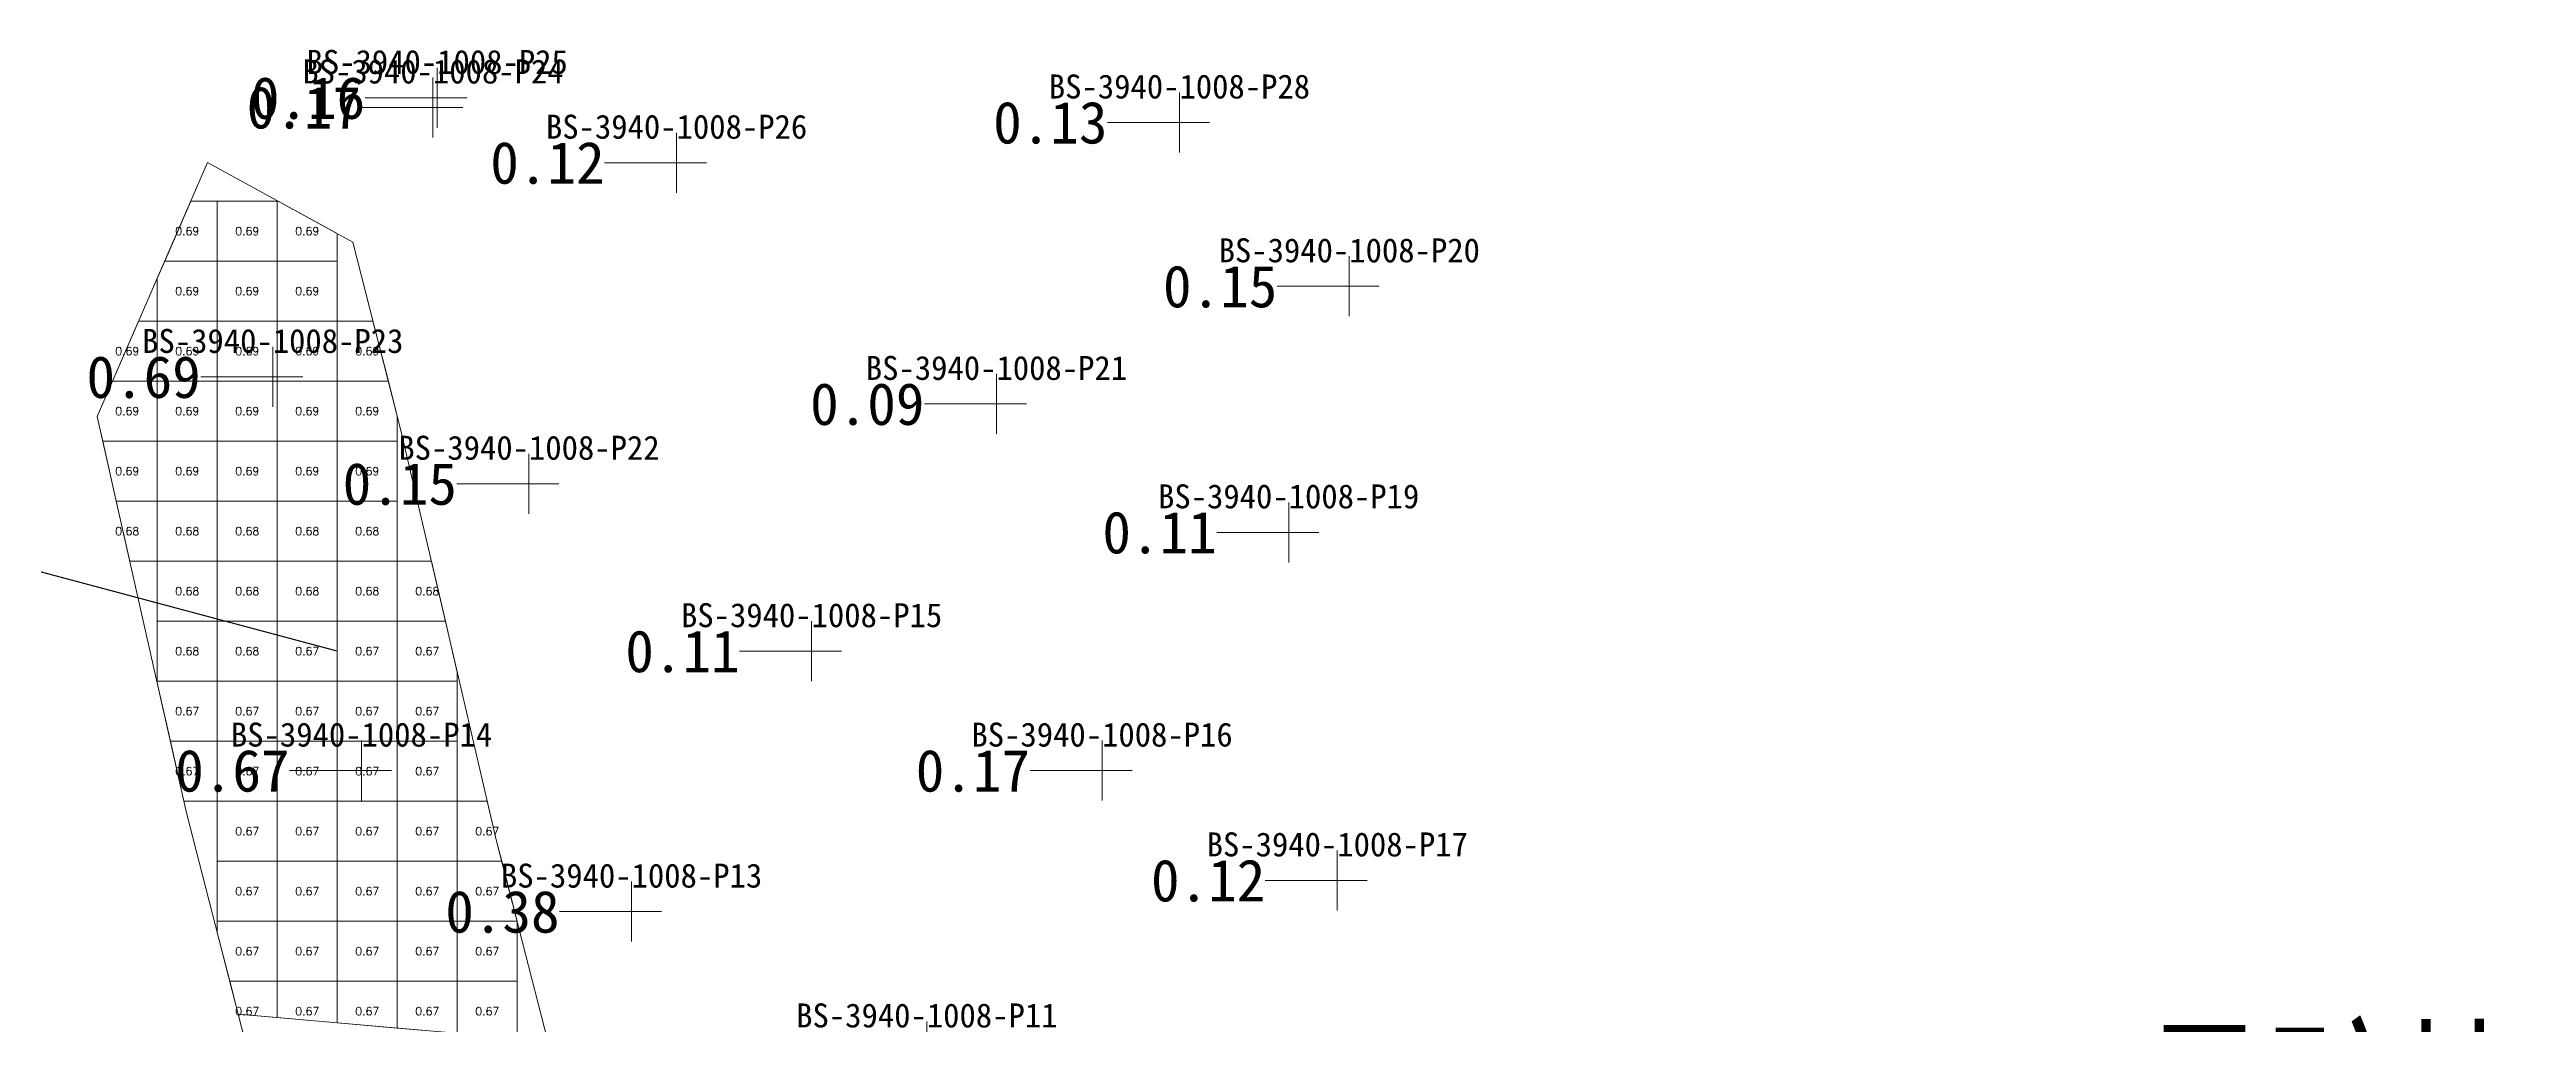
# Model space of a CAD drawing. Header units: inches. Extents: x 470065.1 to 470131.8, y 4349724.3 to 4349807.6.
# Drawn here: x 470090.51 to 470131.75, y 4349756.27 to 4349772.5 of the extents above; entities that cross this region are included whole.
import ezdxf
from ezdxf.enums import TextEntityAlignment as Align

# ---------------------------------------------------------------- set-up
doc = ezdxf.new("R2010")
doc.units = ezdxf.units.IN
doc.header["$MEASUREMENT"] = 0
for name, color, linetype, lineweight in [('0.500-1.000', 7, 'Continuous', 0), ('点', 7, 'Continuous', 0), ('爆区方格网', 7, 'Continuous', 0), ('线条', 7, 'Continuous', 0), ('钻孔', 7, 'Continuous', 0)]:
    doc.layers.add(name, color=color, linetype=linetype, lineweight=lineweight)
doc.styles.add('3dmine_textStyle_1', font='txt.shx', dxfattribs={"height": 1, "bigfont": 'gbcbig.shx'})
doc.styles.add('3dmine_textStyle_2', font='simsunb.ttf', dxfattribs={"height": 1})
doc.styles.add('Standard_Shx', font='txt.shx', dxfattribs={"bigfont": 'gbcbig.shx'})

msp = doc.modelspace()

# ---------------------------------------------------------------- hatches: boundary and pattern name
at = {"layer": '钻孔', "linetype": 'Continuous', "lineweight": 0, "true_color": 0x808080, "extrusion": (0, 1, 0)}
for points in [[(-470097.9, 3930.11), (-470096.9, 3930.11), (-470096.9, 3941.11), (-470097.9, 3941.11)], [(-470097.97, 3929.98), (-470096.97, 3929.98), (-470096.97, 3940.98), (-470097.97, 3940.98)], [(-470110.34, 3929.51), (-470109.34, 3929.51), (-470109.34, 3940.51), (-470110.34, 3940.51)], [(-470101.96, 3930.16), (-470100.96, 3930.16), (-470100.96, 3941.16), (-470101.96, 3941.16)], [(-470113.17, 3929.61), (-470112.17, 3929.61), (-470112.17, 3940.61), (-470113.17, 3940.61)], [(-470107.29, 3930.09), (-470106.29, 3930.09), (-470106.29, 3941.09), (-470107.29, 3941.09)], [(-470099.5, 3930.43), (-470098.5, 3930.43), (-470098.5, 3941.43), (-470099.5, 3941.43)], [(-470112.16, 3929.86), (-470111.16, 3929.86), (-470111.16, 3940.86), (-470112.16, 3940.86)], [(-470104.21, 3930.42), (-470103.21, 3930.42), (-470103.21, 3941.42), (-470104.21, 3941.42)], [(-470109.05, 3930.09), (-470108.05, 3930.09), (-470108.05, 3941.09), (-470109.05, 3941.09)], [(-470112.97, 3930.12), (-470111.97, 3930.12), (-470111.97, 3941.12), (-470112.97, 3941.12)], [(-470101.21, 3929.62), (-470100.21, 3929.62), (-470100.21, 3941.62), (-470101.21, 3941.62)]]:
    msp.add_hatch(color=8, dxfattribs=at).paths.add_polyline_path(points, flags=0)
at = {"layer": '钻孔', "linetype": 'Continuous', "lineweight": 0, "true_color": 0x00ffff, "extrusion": (0, 1, 0)}
for points in [[(-470095.23, 3930.39), (-470094.23, 3930.39), (-470094.23, 3941.39), (-470095.23, 3941.39)], [(-470096.71, 3930.27), (-470095.71, 3930.27), (-470095.71, 3941.27), (-470096.71, 3941.27)]]:
    msp.add_hatch(color=4, dxfattribs=at).paths.add_polyline_path(points, flags=0)

# ---------------------------------------------------------------- linework, layer by layer
msp.add_line((470095.305, 4349762.471, 3941.39), (470076.344, 4349767.52))
at = {"color": 5, "linetype": 'Continuous', "lineweight": 0, "true_color": 0x0000ff, "elevation": 3941.515}
msp.add_lwpolyline([(470093.654, 4349756.421), (470098.815, 4349755.97), (470099.705, 4349752.305), (470101.63, 4349745.235), (470102.515, 4349741.945), (470102.735, 4349738.085), (470103.82, 4349735.13), (470105.235, 4349733.925), (470108.123, 4349734.769), (470109.017, 4349732.399), (470110.297, 4349730.141), (470107.348, 4349729.836), (470106.935, 4349726.912), (470106.186, 4349724.253), (470103.601, 4349726.527), (470101.017, 4349728.802), (470100.45, 4349733.025), (470098.348, 4349738.752), (470096.542, 4349745.464), (470094.521, 4349753.036), (470093.654, 4349756.421), (470093.654, 4349756.421)], dxfattribs=at)
at = {"layer": '0.500-1.000', "color": 4, "linetype": 'Continuous', "lineweight": 0, "true_color": 0x00ffff}
msp.add_lwpolyline([(470095.565, 4349769.285), (470096.365, 4349766.15), (470096.824, 4349764.178), (470097.163, 4349762.728), (470097.96, 4349759.305), (470098.815, 4349755.97), (470093.654, 4349756.421), (470092.793, 4349759.778), (470092.044, 4349763.1), (470091.304, 4349766.38), (470093.145, 4349770.615), (470095.565, 4349769.285)], dxfattribs=at)
at = {"layer": '点', "color": 138, "linetype": 'Continuous', "lineweight": 0, "true_color": 0x004c4c}
for points, elevation in [([(470096.97, 4349771.19), (470096.97, 4349772.19)], 3940.98), ([(470096.9, 4349771.03), (470096.9, 4349772.03)], 3941.11), ([(470109.34, 4349770.78), (470109.34, 4349771.78)], 3940.51), ([(470097.4, 4349771.53), (470096.4, 4349771.53)], 3941.11), ([(470097.47, 4349771.69), (470096.47, 4349771.69)], 3940.98), ([(470100.96, 4349770.11), (470100.96, 4349771.11)], 3941.16), ([(470109.84, 4349771.28), (470108.84, 4349771.28)], 3940.51), ([(470101.46, 4349770.61), (470100.46, 4349770.61)], 3941.16), ([(470112.17, 4349768.05), (470112.17, 4349769.05)], 3940.61), ([(470112.67, 4349768.55), (470111.67, 4349768.55)], 3940.61), ([(470094.23, 4349766.54), (470094.23, 4349767.54)], 3941.39), ([(470094.73, 4349767.04), (470093.73, 4349767.04)], 3941.39), ([(470106.29, 4349766.09), (470106.29, 4349767.09)], 3941.09), ([(470106.79, 4349766.59), (470105.79, 4349766.59)], 3941.09), ([(470098.5, 4349764.76), (470098.5, 4349765.76)], 3941.43), ([(470099, 4349765.26), (470098, 4349765.26)], 3941.43), ([(470111.16, 4349763.95), (470111.16, 4349764.95)], 3940.86), ([(470111.66, 4349764.45), (470110.66, 4349764.45)], 3940.86), ([(470103.21, 4349761.97), (470103.21, 4349762.97)], 3941.42), ([(470103.71, 4349762.47), (470102.71, 4349762.47)], 3941.42), ([(470095.71, 4349759.98), (470095.71, 4349760.98)], 3941.27), ([(470108.05, 4349759.98), (470108.05, 4349760.98)], 3941.09), ([(470096.21, 4349760.48), (470095.21, 4349760.48)], 3941.27), ([(470108.55, 4349760.48), (470107.55, 4349760.48)], 3941.09), ([(470111.97, 4349758.15), (470111.97, 4349759.15)], 3941.12), ([(470100.21, 4349757.63), (470100.21, 4349758.63)], 3941.62), ([(470112.47, 4349758.65), (470111.47, 4349758.65)], 3941.12), ([(470100.71, 4349758.13), (470099.71, 4349758.13)], 3941.62), ([(470105.13, 4349755.3), (470105.13, 4349756.3)], 3941.39)]:
    msp.add_lwpolyline(points, dxfattribs=dict(at, elevation=elevation))
at = {"layer": '爆区方格网', "color": 4, "linetype": 'Continuous', "lineweight": 0, "true_color": 0x00ffff, "elevation": 3941.39}
for points in [[(470093.305, 4349768.971), (470092.43, 4349768.971), (470092.865, 4349769.971), (470093.305, 4349769.971), (470093.305, 4349768.971)], [(470094.305, 4349768.971), (470093.305, 4349768.971), (470093.305, 4349769.971), (470094.305, 4349769.971), (470094.305, 4349768.971)], [(470095.305, 4349769.428), (470095.305, 4349768.971), (470094.305, 4349768.971), (470094.305, 4349769.971), (470094.318, 4349769.971), (470095.305, 4349769.428)], [(470093.305, 4349767.971), (470092.305, 4349767.971), (470092.305, 4349768.682), (470092.43, 4349768.971), (470093.305, 4349768.971), (470093.305, 4349767.971)], [(470094.305, 4349767.971), (470093.305, 4349767.971), (470093.305, 4349768.971), (470094.305, 4349768.971), (470094.305, 4349767.971)], [(470095.305, 4349767.971), (470094.305, 4349767.971), (470094.305, 4349768.971), (470095.305, 4349768.971), (470095.305, 4349767.971)], [(470092.305, 4349766.971), (470091.56, 4349766.971), (470091.995, 4349767.971), (470092.305, 4349767.971), (470092.305, 4349766.971)], [(470093.305, 4349766.971), (470092.305, 4349766.971), (470092.305, 4349767.971), (470093.305, 4349767.971), (470093.305, 4349766.971)], [(470094.305, 4349766.971), (470093.305, 4349766.971), (470093.305, 4349767.971), (470094.305, 4349767.971), (470094.305, 4349766.971)], [(470095.305, 4349766.971), (470094.305, 4349766.971), (470094.305, 4349767.971), (470095.305, 4349767.971), (470095.305, 4349766.971)], [(470096.156, 4349766.971), (470095.305, 4349766.971), (470095.305, 4349767.971), (470095.9, 4349767.971), (470096.156, 4349766.971)], [(470092.305, 4349765.971), (470091.396, 4349765.971), (470091.305, 4349766.375), (470091.305, 4349766.382), (470091.56, 4349766.971), (470092.305, 4349766.971), (470092.305, 4349765.971)], [(470093.305, 4349765.971), (470092.305, 4349765.971), (470092.305, 4349766.971), (470093.305, 4349766.971), (470093.305, 4349765.971)], [(470094.305, 4349765.971), (470093.305, 4349765.971), (470093.305, 4349766.971), (470094.305, 4349766.971), (470094.305, 4349765.971)], [(470095.305, 4349765.971), (470094.305, 4349765.971), (470094.305, 4349766.971), (470095.305, 4349766.971), (470095.305, 4349765.971)], [(470096.305, 4349766.387), (470096.305, 4349765.971), (470095.305, 4349765.971), (470095.305, 4349766.971), (470096.156, 4349766.971), (470096.305, 4349766.387)], [(470092.305, 4349764.971), (470091.621, 4349764.971), (470091.396, 4349765.971), (470092.305, 4349765.971), (470092.305, 4349764.971)], [(470093.305, 4349764.971), (470092.305, 4349764.971), (470092.305, 4349765.971), (470093.305, 4349765.971), (470093.305, 4349764.971)], [(470094.305, 4349764.971), (470093.305, 4349764.971), (470093.305, 4349765.971), (470094.305, 4349765.971), (470094.305, 4349764.971)], [(470095.305, 4349764.971), (470094.305, 4349764.971), (470094.305, 4349765.971), (470095.305, 4349765.971), (470095.305, 4349764.971)], [(470096.305, 4349764.971), (470095.305, 4349764.971), (470095.305, 4349765.971), (470096.305, 4349765.971), (470096.305, 4349764.971)], [(470092.305, 4349763.971), (470091.847, 4349763.971), (470091.621, 4349764.971), (470092.305, 4349764.971), (470092.305, 4349763.971)], [(470093.305, 4349763.971), (470092.305, 4349763.971), (470092.305, 4349764.971), (470093.305, 4349764.971), (470093.305, 4349763.971)], [(470094.305, 4349763.971), (470093.305, 4349763.971), (470093.305, 4349764.971), (470094.305, 4349764.971), (470094.305, 4349763.971)], [(470095.305, 4349763.971), (470094.305, 4349763.971), (470094.305, 4349764.971), (470095.305, 4349764.971), (470095.305, 4349763.971)], [(470096.305, 4349763.971), (470095.305, 4349763.971), (470095.305, 4349764.971), (470096.305, 4349764.971), (470096.305, 4349763.971)], [(470093.305, 4349762.971), (470092.305, 4349762.971), (470092.305, 4349763.971), (470093.305, 4349763.971), (470093.305, 4349762.971)], [(470094.305, 4349762.971), (470093.305, 4349762.971), (470093.305, 4349763.971), (470094.305, 4349763.971), (470094.305, 4349762.971)], [(470095.305, 4349762.971), (470094.305, 4349762.971), (470094.305, 4349763.971), (470095.305, 4349763.971), (470095.305, 4349762.971)], [(470096.305, 4349762.971), (470095.305, 4349762.971), (470095.305, 4349763.971), (470096.305, 4349763.971), (470096.305, 4349762.971)], [(470097.106, 4349762.971), (470096.305, 4349762.971), (470096.305, 4349763.971), (470096.873, 4349763.971), (470097.106, 4349762.971)], [(470093.305, 4349761.971), (470092.305, 4349761.971), (470092.305, 4349762.971), (470093.305, 4349762.971), (470093.305, 4349761.971)], [(470094.305, 4349761.971), (470093.305, 4349761.971), (470093.305, 4349762.971), (470094.305, 4349762.971), (470094.305, 4349761.971)], [(470095.305, 4349761.971), (470094.305, 4349761.971), (470094.305, 4349762.971), (470095.305, 4349762.971), (470095.305, 4349761.971)], [(470096.305, 4349761.971), (470095.305, 4349761.971), (470095.305, 4349762.971), (470096.305, 4349762.971), (470096.305, 4349761.971)], [(470097.163, 4349762.728), (470097.305, 4349762.118), (470097.305, 4349761.971), (470096.305, 4349761.971), (470096.305, 4349762.971), (470097.106, 4349762.971), (470097.163, 4349762.728)], [(470093.305, 4349760.971), (470092.524, 4349760.971), (470092.305, 4349761.943), (470092.305, 4349761.971), (470093.305, 4349761.971), (470093.305, 4349760.971)], [(470094.305, 4349760.971), (470093.305, 4349760.971), (470093.305, 4349761.971), (470094.305, 4349761.971), (470094.305, 4349760.971)], [(470095.305, 4349760.971), (470094.305, 4349760.971), (470094.305, 4349761.971), (470095.305, 4349761.971), (470095.305, 4349760.971)], [(470096.305, 4349760.971), (470095.305, 4349760.971), (470095.305, 4349761.971), (470096.305, 4349761.971), (470096.305, 4349760.971)], [(470097.305, 4349760.971), (470096.305, 4349760.971), (470096.305, 4349761.971), (470097.305, 4349761.971), (470097.305, 4349760.971)], [(470093.305, 4349759.971), (470092.75, 4349759.971), (470092.524, 4349760.971), (470093.305, 4349760.971), (470093.305, 4349759.971)], [(470094.305, 4349759.971), (470093.305, 4349759.971), (470093.305, 4349760.971), (470094.305, 4349760.971), (470094.305, 4349759.971)], [(470095.305, 4349759.971), (470094.305, 4349759.971), (470094.305, 4349760.971), (470095.305, 4349760.971), (470095.305, 4349759.971)], [(470096.305, 4349759.971), (470095.305, 4349759.971), (470095.305, 4349760.971), (470096.305, 4349760.971), (470096.305, 4349759.971)], [(470097.305, 4349759.971), (470096.305, 4349759.971), (470096.305, 4349760.971), (470097.305, 4349760.971), (470097.305, 4349759.971)], [(470094.305, 4349758.971), (470093.305, 4349758.971), (470093.305, 4349759.971), (470094.305, 4349759.971), (470094.305, 4349758.971)], [(470095.305, 4349758.971), (470094.305, 4349758.971), (470094.305, 4349759.971), (470095.305, 4349759.971), (470095.305, 4349758.971)], [(470096.305, 4349758.971), (470095.305, 4349758.971), (470095.305, 4349759.971), (470096.305, 4349759.971), (470096.305, 4349758.971)], [(470097.305, 4349758.971), (470096.305, 4349758.971), (470096.305, 4349759.971), (470097.305, 4349759.971), (470097.305, 4349758.971)], [(470097.96, 4349759.305), (470098.046, 4349758.971), (470097.305, 4349758.971), (470097.305, 4349759.971), (470097.805, 4349759.971), (470097.96, 4349759.305)], [(470094.305, 4349757.971), (470093.305, 4349757.971), (470093.305, 4349758.971), (470094.305, 4349758.971), (470094.305, 4349757.971)], [(470095.305, 4349757.971), (470094.305, 4349757.971), (470094.305, 4349758.971), (470095.305, 4349758.971), (470095.305, 4349757.971)], [(470096.305, 4349757.971), (470095.305, 4349757.971), (470095.305, 4349758.971), (470096.305, 4349758.971), (470096.305, 4349757.971)], [(470097.305, 4349757.971), (470096.305, 4349757.971), (470096.305, 4349758.971), (470097.305, 4349758.971), (470097.305, 4349757.971)], [(470098.302, 4349757.971), (470097.305, 4349757.971), (470097.305, 4349758.971), (470098.046, 4349758.971), (470098.302, 4349757.971)], [(470094.305, 4349756.971), (470093.513, 4349756.971), (470093.305, 4349757.783), (470093.305, 4349757.971), (470094.305, 4349757.971), (470094.305, 4349756.971)], [(470095.305, 4349756.971), (470094.305, 4349756.971), (470094.305, 4349757.971), (470095.305, 4349757.971), (470095.305, 4349756.971)], [(470096.305, 4349756.971), (470095.305, 4349756.971), (470095.305, 4349757.971), (470096.305, 4349757.971), (470096.305, 4349756.971)], [(470097.305, 4349756.971), (470096.305, 4349756.971), (470096.305, 4349757.971), (470097.305, 4349757.971), (470097.305, 4349756.971)], [(470098.305, 4349757.961), (470098.305, 4349756.971), (470097.305, 4349756.971), (470097.305, 4349757.971), (470098.302, 4349757.971), (470098.305, 4349757.961)], [(470094.305, 4349756.364), (470093.654, 4349756.421), (470093.513, 4349756.971), (470094.305, 4349756.971), (470094.305, 4349756.364)], [(470095.305, 4349756.277), (470094.305, 4349756.364), (470094.305, 4349756.971), (470095.305, 4349756.971), (470095.305, 4349756.277)], [(470096.305, 4349756.189), (470095.305, 4349756.277), (470095.305, 4349756.971), (470096.305, 4349756.971), (470096.305, 4349756.189)], [(470097.305, 4349756.102), (470096.305, 4349756.189), (470096.305, 4349756.971), (470097.305, 4349756.971), (470097.305, 4349756.102)], [(470098.305, 4349756.014), (470097.305, 4349756.102), (470097.305, 4349756.971), (470098.305, 4349756.971), (470098.305, 4349756.014)]]:
    msp.add_lwpolyline(points, dxfattribs=at)
at = {"layer": '线条', "color": 138, "linetype": 'Continuous', "lineweight": 0, "true_color": 0x004c4c}
for points, elevation in [([(470096.9, 4349771.53), (470096.9, 4349771.53), (470096.9, 4349771.53)], 3941.11), ([(470096.97, 4349771.69), (470096.97, 4349771.69), (470096.97, 4349771.69)], 3940.98), ([(470109.34, 4349771.28), (470109.34, 4349771.28), (470109.34, 4349771.28)], 3940.51), ([(470100.96, 4349770.61), (470100.96, 4349770.61), (470100.96, 4349770.61)], 3941.16), ([(470112.17, 4349768.55), (470112.17, 4349768.55), (470112.17, 4349768.55)], 3940.61), ([(470094.23, 4349767.04), (470094.23, 4349767.04), (470094.23, 4349767.04)], 3941.39), ([(470106.29, 4349766.59), (470106.29, 4349766.59), (470106.29, 4349766.59)], 3941.09), ([(470098.5, 4349765.26), (470098.5, 4349765.26), (470098.5, 4349765.26)], 3941.43), ([(470111.16, 4349764.45), (470111.16, 4349764.45), (470111.16, 4349764.45)], 3940.86), ([(470103.21, 4349762.47), (470103.21, 4349762.47), (470103.21, 4349762.47)], 3941.42), ([(470095.71, 4349760.48), (470095.71, 4349760.48), (470095.71, 4349760.48)], 3941.27), ([(470108.05, 4349760.48), (470108.05, 4349760.48), (470108.05, 4349760.48)], 3941.09), ([(470111.97, 4349758.65), (470111.97, 4349758.65), (470111.97, 4349758.65)], 3941.12), ([(470100.21, 4349758.13), (470100.21, 4349758.13), (470100.21, 4349758.13)], 3941.62)]:
    msp.add_lwpolyline(points, dxfattribs=dict(at, elevation=elevation))
at = {"layer": '钻孔', "color": 8, "linetype": 'Continuous', "lineweight": 0, "true_color": 0x808080}
for points, elevation in [([(470096.9, 4349771.53), (470095.7, 4349771.53)], 3941.11), ([(470096.9, 4349771.53), (470095.7, 4349771.53)], 3930.11), ([(470096.97, 4349771.69), (470095.77, 4349771.69)], 3940.98), ([(470096.97, 4349771.69), (470095.77, 4349771.69)], 3929.98), ([(470109.34, 4349771.28), (470108.14, 4349771.28)], 3940.51), ([(470109.34, 4349771.28), (470108.14, 4349771.28)], 3929.51), ([(470100.96, 4349770.61), (470099.76, 4349770.61)], 3941.16), ([(470100.96, 4349770.61), (470099.76, 4349770.61)], 3930.16), ([(470112.17, 4349768.55), (470110.97, 4349768.55)], 3940.61), ([(470112.17, 4349768.55), (470110.97, 4349768.55)], 3929.61), ([(470106.29, 4349766.59), (470105.09, 4349766.59)], 3941.09), ([(470106.29, 4349766.59), (470105.09, 4349766.59)], 3930.09), ([(470098.5, 4349765.26), (470097.3, 4349765.26)], 3941.43), ([(470098.5, 4349765.26), (470097.3, 4349765.26)], 3930.43), ([(470111.16, 4349764.45), (470109.96, 4349764.45)], 3940.86), ([(470111.16, 4349764.45), (470109.96, 4349764.45)], 3929.86), ([(470103.21, 4349762.47), (470102.01, 4349762.47)], 3941.42), ([(470103.21, 4349762.47), (470102.01, 4349762.47)], 3930.42), ([(470108.05, 4349760.48), (470106.85, 4349760.48)], 3941.09), ([(470108.05, 4349760.48), (470106.85, 4349760.48)], 3930.09), ([(470111.97, 4349758.65), (470110.77, 4349758.65)], 3941.12), ([(470111.97, 4349758.65), (470110.77, 4349758.65)], 3930.12), ([(470100.21, 4349758.13), (470099.01, 4349758.13)], 3941.62), ([(470100.21, 4349758.13), (470099.01, 4349758.13)], 3929.62)]:
    msp.add_lwpolyline(points, dxfattribs=dict(at, elevation=elevation))
at = {"layer": '钻孔', "color": 4, "linetype": 'Continuous', "lineweight": 0, "true_color": 0x00ffff}
for points, elevation in [([(470094.23, 4349767.04), (470093.03, 4349767.04)], 3941.39), ([(470094.23, 4349767.04), (470093.03, 4349767.04)], 3930.39), ([(470095.71, 4349760.48), (470094.51, 4349760.48)], 3941.27), ([(470095.71, 4349760.48), (470094.51, 4349760.48)], 3930.27)]:
    msp.add_lwpolyline(points, dxfattribs=dict(at, elevation=elevation))

# ---------------------------------------------------------------- texts
at = {"color": 4, "linetype": 'Continuous', "lineweight": 0, "true_color": 0x00ffff, "style": '3dmine_textStyle_1'}
for s, p in [('0.69', (470092.805, 4349769.471, 3941.39)), ('0.69', (470093.805, 4349769.471, 3941.39)), ('0.69', (470094.805, 4349769.471, 3941.39)), ('0.69', (470092.805, 4349768.471, 3941.39)), ('0.69', (470093.805, 4349768.471, 3941.39)), ('0.69', (470094.805, 4349768.471, 3941.39)), ('0.69', (470091.805, 4349767.471, 3941.39)), ('0.69', (470092.805, 4349767.471, 3941.39)), ('0.69', (470093.805, 4349767.471, 3941.39)), ('0.69', (470094.805, 4349767.471, 3941.39)), ('0.69', (470095.805, 4349767.471, 3941.39)), ('0.69', (470091.805, 4349766.471, 3941.39)), ('0.69', (470092.805, 4349766.471, 3941.39)), ('0.69', (470093.805, 4349766.471, 3941.39)), ('0.69', (470094.805, 4349766.471, 3941.39)), ('0.69', (470095.805, 4349766.471, 3941.39)), ('0.69', (470091.805, 4349765.471, 3941.39)), ('0.69', (470092.805, 4349765.471, 3941.39)), ('0.69', (470093.805, 4349765.471, 3941.39)), ('0.69', (470094.805, 4349765.471, 3941.39)), ('0.69', (470095.805, 4349765.471, 3941.39)), ('0.68', (470091.805, 4349764.471, 3941.39)), ('0.68', (470092.805, 4349764.471, 3941.39)), ('0.68', (470093.805, 4349764.471, 3941.39)), ('0.68', (470094.805, 4349764.471, 3941.39)), ('0.68', (470095.805, 4349764.471, 3941.39)), ('0.68', (470092.805, 4349763.471, 3941.39)), ('0.68', (470093.805, 4349763.471, 3941.39)), ('0.68', (470094.805, 4349763.471, 3941.39)), ('0.68', (470095.805, 4349763.471, 3941.39)), ('0.68', (470096.805, 4349763.471, 3941.39)), ('0.68', (470092.805, 4349762.471, 3941.39)), ('0.68', (470093.805, 4349762.471, 3941.39)), ('0.67', (470094.805, 4349762.471, 3941.39)), ('0.67', (470095.805, 4349762.471, 3941.39)), ('0.67', (470096.805, 4349762.471, 3941.39)), ('0.67', (470092.805, 4349761.471, 3941.39)), ('0.67', (470093.805, 4349761.471, 3941.39)), ('0.67', (470094.805, 4349761.471, 3941.39)), ('0.67', (470095.805, 4349761.471, 3941.39)), ('0.67', (470096.805, 4349761.471, 3941.39)), ('0.67', (470092.805, 4349760.471, 3941.39)), ('0.67', (470093.805, 4349760.471, 3941.39)), ('0.67', (470094.805, 4349760.471, 3941.39)), ('0.67', (470095.805, 4349760.471, 3941.39)), ('0.67', (470096.805, 4349760.471, 3941.39)), ('0.67', (470093.805, 4349759.471, 3941.39)), ('0.67', (470094.805, 4349759.471, 3941.39)), ('0.67', (470095.805, 4349759.471, 3941.39)), ('0.67', (470096.805, 4349759.471, 3941.39)), ('0.67', (470097.805, 4349759.471, 3941.39)), ('0.67', (470093.805, 4349758.471, 3941.39)), ('0.67', (470094.805, 4349758.471, 3941.39)), ('0.67', (470095.805, 4349758.471, 3941.39)), ('0.67', (470096.805, 4349758.471, 3941.39)), ('0.67', (470097.805, 4349758.471, 3941.39)), ('0.67', (470093.805, 4349757.471, 3941.39)), ('0.67', (470094.805, 4349757.471, 3941.39)), ('0.67', (470095.805, 4349757.471, 3941.39)), ('0.67', (470096.805, 4349757.471, 3941.39)), ('0.67', (470097.805, 4349757.471, 3941.39)), ('0.67', (470093.805, 4349756.471, 3941.39)), ('0.67', (470094.805, 4349756.471, 3941.39)), ('0.67', (470095.805, 4349756.471, 3941.39)), ('0.67', (470096.805, 4349756.471, 3941.39)), ('0.67', (470097.805, 4349756.471, 3941.39))]:
    msp.add_text(s, height=0.1333, dxfattribs=at).set_placement(p, align=Align.MIDDLE_CENTER)
at = {"insert": (470122.772, 4349756.074), "char_height": 3, "attachment_point": 1, "style": 'Standard_Shx'}
msp.add_mtext_dynamic_manual_height_columns('2号矿块', width=13.45891, gutter_width=1, heights=[0], dxfattribs=at)
at = {"layer": '钻孔', "color": 138, "linetype": 'Continuous', "lineweight": 0, "true_color": 0x004c4c, "style": '3dmine_textStyle_2'}
for s, p in [('BS-3940-1008-P24', (470096.9, 4349771.93, 3941.11)), ('BS-3940-1008-P25', (470096.97, 4349772.09, 3940.98)), ('BS-3940-1008-P28', (470109.34, 4349771.68, 3940.51)), ('BS-3940-1008-P26', (470100.96, 4349771.01, 3941.16)), ('BS-3940-1008-P20', (470112.17, 4349768.95, 3940.61)), ('BS-3940-1008-P23', (470094.23, 4349767.44, 3941.39)), ('BS-3940-1008-P21', (470106.29, 4349766.99, 3941.09)), ('BS-3940-1008-P22', (470098.5, 4349765.66, 3941.43)), ('BS-3940-1008-P19', (470111.16, 4349764.85, 3940.86)), ('BS-3940-1008-P15', (470103.21, 4349762.87, 3941.42)), ('BS-3940-1008-P14', (470095.71, 4349760.88, 3941.27)), ('BS-3940-1008-P16', (470108.05, 4349760.88, 3941.09)), ('BS-3940-1008-P17', (470111.97, 4349759.05, 3941.12)), ('BS-3940-1008-P13', (470100.21, 4349758.53, 3941.62)), ('BS-3940-1008-P11', (470105.13, 4349756.2, 3941.39))]:
    msp.add_text(s, height=0.4, dxfattribs=at).set_placement(p, align=Align.CENTER)
at = {"layer": '钻孔', "color": 8, "linetype": 'Continuous', "lineweight": 0, "true_color": 0x808080, "style": '3dmine_textStyle_2'}
for s, p in [('0.17', (470095.7, 4349771.53, 3935.61)), ('0.16', (470095.77, 4349771.69, 3935.48)), ('0.13', (470108.14, 4349771.28, 3935.01)), ('0.12', (470099.76, 4349770.61, 3935.66)), ('0.15', (470110.97, 4349768.55, 3935.11)), ('0.09', (470105.09, 4349766.59, 3935.59)), ('0.15', (470097.3, 4349765.26, 3935.93)), ('0.11', (470109.96, 4349764.45, 3935.36)), ('0.11', (470102.01, 4349762.47, 3935.92)), ('0.17', (470106.85, 4349760.48, 3935.59)), ('0.12', (470110.77, 4349758.65, 3935.62)), ('0.38', (470099.01, 4349758.13, 3935.62))]:
    msp.add_text(s, height=0.7, dxfattribs=at).set_placement(p, align=Align.MIDDLE_RIGHT)
at = {"layer": '钻孔', "color": 4, "linetype": 'Continuous', "lineweight": 0, "true_color": 0x00ffff, "style": '3dmine_textStyle_2'}
for s, p in [('0.69', (470093.03, 4349767.04, 3935.89)), ('0.67', (470094.51, 4349760.48, 3935.77))]:
    msp.add_text(s, height=0.7, dxfattribs=at).set_placement(p, align=Align.MIDDLE_RIGHT)

doc.saveas('drawing.dxf')
